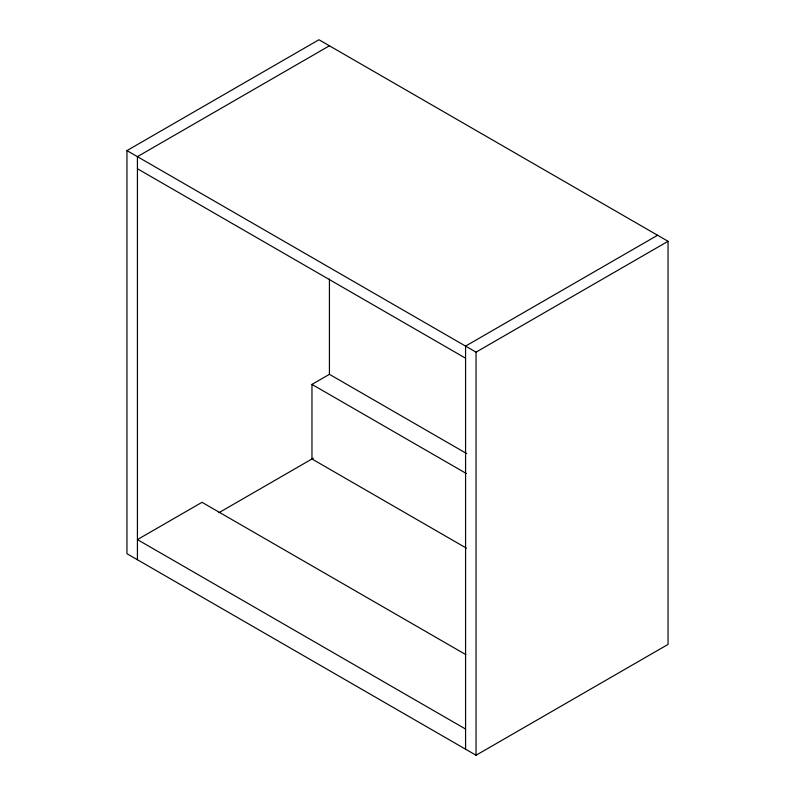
<?xml version="1.0" encoding="UTF-8"?>
<svg xmlns="http://www.w3.org/2000/svg" width="795" height="795" viewBox="0 0 795 795"><rect width="100%" height="100%" fill="white"/><g stroke="black" fill="none" stroke-linecap="round" stroke-linejoin="round"><path stroke-width="1.19" d="M126.952 150.603L318.954 39.75L668.048 241.302L668.048 644.397L476.046 755.25L126.952 553.698L126.952 150.603L476.046 352.145L668.048 241.302M329.428 45.792L137.426 156.645L137.426 559.75M466.397 548.133L311.968 458.973L311.968 384.402L329.428 374.326L466.695 453.577M657.574 235.25L465.572 346.103L465.572 749.208M218.943 512.686L313.339 458.188M137.426 168.739L465.572 358.197M311.968 384.402L466.397 473.552M465.81 654.613L202.01 502.311L137.426 539.596L465.572 729.045M476.046 352.145L476.046 755.25M329.428 278.975L329.428 374.475"/></g></svg>
